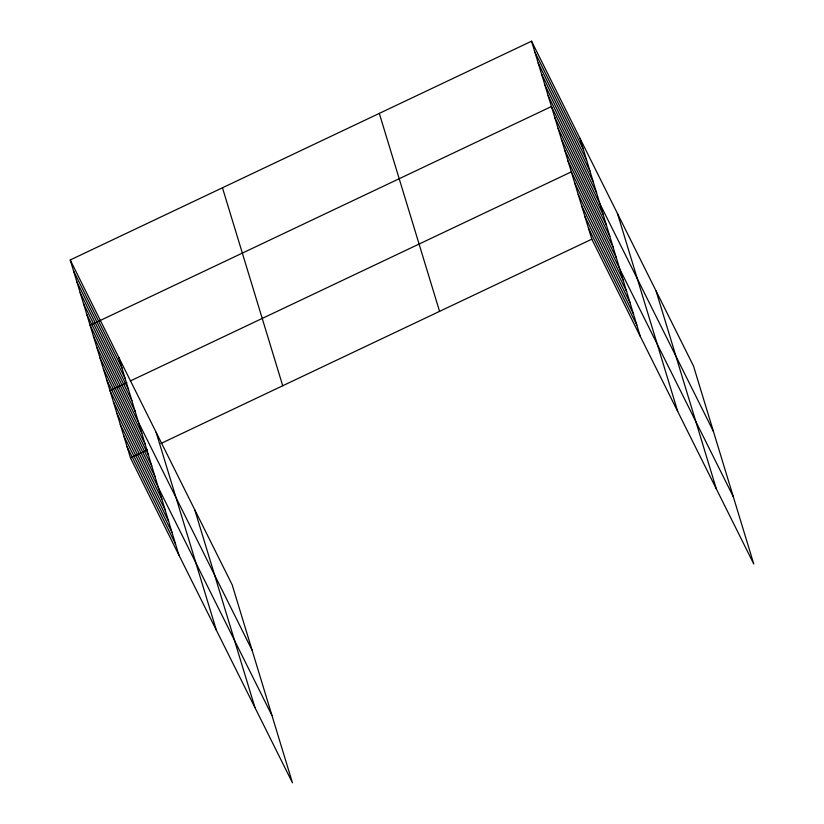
<?xml version="1.0" encoding="UTF-8"?>
<svg xmlns="http://www.w3.org/2000/svg" width="824" height="824" viewBox="0 0 824 824"><rect width="100%" height="100%" fill="white"/><g stroke="black" fill="none" stroke-linecap="round" stroke-linejoin="round"><path stroke-width="1.24" d="M70.215 259.972L232.183 584.824L292.448 782.8L130.48 457.938L70.215 259.972L531.552 41.2L693.52 366.062L753.785 564.028L591.817 239.176L531.552 41.2M126.906 382.604L109.983 390.627L271.951 715.49M130.285 381.007L571.331 171.866L733.298 496.718M130.48 457.938L147.393 449.914M160.927 443.497L591.817 239.176M534.869 52.087L583.299 149.216M538.185 62.974L586.606 160.103M541.502 73.861L589.922 170.99M544.808 84.759L593.239 181.877M548.125 95.646L596.555 192.775M713.409 431.395L551.441 106.533L90.094 325.295L252.072 650.157M554.758 117.42L603.178 214.549M558.075 128.307L606.495 225.436M561.381 139.194L609.812 236.323M564.697 150.081L613.128 247.21M568.014 160.968L616.445 258.097M574.74 183.083L623.171 280.212M578.16 194.299L626.59 291.428M581.579 205.516L630 302.645M584.989 216.733L633.419 313.862M588.408 227.949L636.828 325.078M73.521 270.859L121.952 367.988M76.838 281.746L125.269 378.875M80.155 292.633L128.585 389.762M83.471 303.52L131.892 400.649M86.788 314.408L135.208 411.537M93.411 336.192L141.841 433.311M96.727 347.079L145.158 444.208M100.044 357.966L148.464 455.095M103.361 368.853L151.781 465.982M106.667 379.74L155.097 476.869M113.403 401.844L161.823 498.973M116.812 413.071L165.243 510.19M120.232 424.288L168.652 521.417M123.641 435.505L172.072 532.634M127.061 446.721L175.491 543.85M656.059 290.913L716.324 488.879M617.454 213.478L677.719 411.454M579.983 138.329L640.248 336.295M379.308 113.393L439.573 311.369M222.459 187.779L282.714 385.745M194.711 509.675L254.977 707.651M156.107 432.25L216.372 630.216M118.635 357.101L178.901 555.067"/></g></svg>
